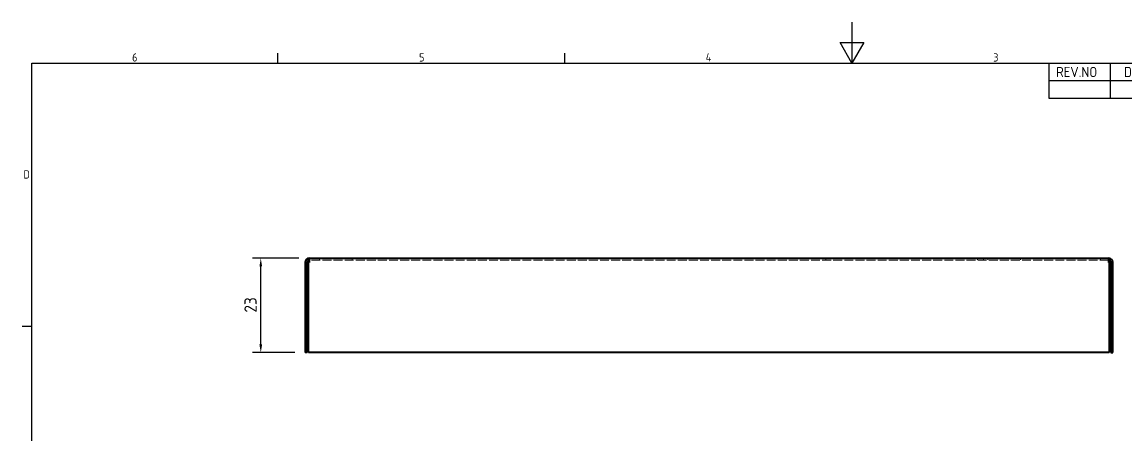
# Model space of a CAD drawing. Header units: millimetres. Extents: x 0 to 420, y 0 to 297.
# Drawn here: x 7.6 to 276.8, y 196.4 to 297 of the extents above; entities that cross this region are included whole.
import ezdxf

# ---------------------------------------------------------------- set-up
doc = ezdxf.new("R2010")
doc.units = ezdxf.units.MM
doc.linetypes.add('DASHED', pattern=[0.2067, 0.1654, -0.0413])
doc.layers.get('0').update_dxf_attribs({"color": 3, "lineweight": 25})
for name, color, linetype, lineweight in [('가려진 것(ISO)', 2, 'DASHED', 18), ('가시적인 것(ISO)', 3, 'Continuous', 40), ('경계(ISO)', 7, 'Continuous', 25), ('기호(ISO)', 5, 'Continuous', 25), ('치수(ISO)', 2, 'Continuous', 25)]:
    doc.layers.add(name, color=color, linetype=linetype, lineweight=lineweight)
doc.styles.add('ISO Proportiona M2B', font='isocp.shx')
doc.styles.add('문자 텍스트_PSTEK_POSCO', font='isocp.shx')
doc.styles.add('치수 텍스트_PSTEK_POSCO', font='isocp.shx')
doc.dimstyles.new('치수_PSTEK_POSCO', dxfattribs={"dimtxt": 3, "dimasz": 2, "dimexe": 2, "dimexo": 2.5, "dimgap": 1, "dimtad": 1, "dimrnd": 1e-08, "dimdsep": 46, "dimtxsty": '치수 텍스트_PSTEK_POSCO', "dimcen": 0.09, "dimdle": 10, "dimclrd": 7, "dimclre": 7, "dimclrt": 2, "dimadec": 1, "dimazin": 2, "dimtfac": 1, "dimtmove": 0, "dimatfit": 3, "dimfxl": 0, "dimtolj": 1, "dimlwd": -1, "dimlwe": -1, "dimarcsym": 0})

# ---------------------------------------------------------------- blocks, each defined once
blk = doc.blocks.new('경계 Default Border')
at = {"layer": '경계(ISO)'}
for p, q in [((70, 287), (70, 289.4)), ((140, 287), (140, 289.4)), ((10, 222.75), (7.6, 222.75))]:
    blk.add_line(p, q, dxfattribs=at)
at = {"layer": '경계(ISO)', "flags": 128}
for points in [[(210, 297), (210, 287), (207.11, 292), (212.89, 292), (210, 287)], [(10, 10), (10, 287), (410, 287), (410, 10), (10, 10)]]:
    blk.add_lwpolyline(points, dxfattribs=at)
at = {"layer": '경계(ISO)', "color": 2, "char_height": 2, "attachment_point": 7, "style": '문자 텍스트_PSTEK_POSCO'}
for s, insert in [('6', (34.43, 287.38)), ('5', (104.43, 287.38)), ('4', (174.32, 287.4)), ('3', (244.45, 287.38)), ('D', (7.92, 258.86))]:
    blk.add_mtext(s, dxfattribs=dict(at, insert=insert))
blk = doc.blocks.new('리비전 내역')
at = {"layer": '기호(ISO)'}
for p, q in [((258, 287), (410, 287)), ((258, 287), (258, 282.72)), ((273, 287), (273, 282.72)), ((288, 287), (288, 282.72)), ((365, 287), (365, 282.72)), ((380, 287), (380, 282.72)), ((395, 287), (395, 282.72)), ((410, 287), (410, 282.72)), ((258, 282.72), (410, 282.72)), ((258, 282.72), (258, 278.44)), ((273, 282.72), (273, 278.44)), ((288, 282.72), (288, 278.44)), ((365, 282.72), (365, 278.44)), ((380, 282.72), (380, 278.44)), ((395, 282.72), (395, 278.44)), ((410, 282.72), (410, 278.44)), ((258, 278.44), (410, 278.44))]:
    blk.add_line(p, q, dxfattribs=at)
at = {"layer": '기호(ISO)', "color": 2, "char_height": 2.5, "attachment_point": 7, "style": 'ISO Proportiona M2B'}
for s, insert in [('REV.NO', (259.79, 283.58)), ('DATE', (276.31, 283.58)), ('DESCRIPTION OF REVISION', (305.51, 283.58)), ('DRA.BY', (366.48, 283.58)), ('CH.BY', (382.86, 283.58)), ('APP.BY', (396.48, 283.58))]:
    blk.add_mtext(s, dxfattribs=dict(at, insert=insert))
blk = doc.blocks.new('*D40')
at = {"layer": 'Defpoints', "color": 0, "transparency": 16777216}
for p in [(65.81, 239.43), (77.61, 239.43), (76.61, 216.43)]:
    blk.add_point(p, dxfattribs=at)
at = {"layer": '치수(ISO)', "color": 7, "transparency": 16777216}
for p, q in [((75.11, 239.43), (63.81, 239.43)), ((65.81, 218.43), (65.81, 237.43)), ((74.11, 216.43), (63.81, 216.43))]:
    blk.add_line(p, q, dxfattribs=at)
for points in [[(65.48, 237.43), (66.15, 237.43), (65.81, 239.43)], [(65.48, 218.43), (66.15, 218.43), (65.81, 216.43)]]:
    blk.add_solid(points, dxfattribs=at)
at = {"layer": '치수(ISO)', "color": 2, "transparency": 16777216, "insert": (63.31, 226.18), "char_height": 3, "attachment_point": 4, "rotation": 90, "style": '치수 텍스트_PSTEK_POSCO'}
blk.add_mtext('\\A1;23', dxfattribs=at)

msp = doc.modelspace()

# ---------------------------------------------------------------- linework, layer by layer
at = {"layer": '가려진 것(ISO)', "ltscale": 13.102725}
msp.add_line((272.61, 238.926), (77.61, 238.926), dxfattribs=at)
at = {"layer": '가려진 것(ISO)', "ltscale": 0.952248}
for p, q in [((80.11, 239.426), (80.11, 238.926)), ((88.11, 239.426), (88.11, 238.926)), ((203.61, 238.926), (203.61, 239.426)), ((240.61, 239.426), (240.61, 238.926)), ((242.11, 238.926), (242.11, 239.426)), ((243.11, 239.426), (243.11, 238.926)), ((251.11, 239.426), (251.11, 238.926)), ((270.61, 238.926), (270.61, 239.426))]:
    msp.add_line(p, q, dxfattribs=at)
at = {"layer": '가시적인 것(ISO)'}
for p, q in [((77.11, 238.426), (76.61, 238.426)), ((76.61, 238.426), (76.61, 216.426)), ((77.11, 238.426), (77.11, 216.426)), ((77.463, 216.426), (77.463, 238.426)), ((77.463, 238.426), (77.61, 238.426)), ((77.61, 239.426), (77.61, 238.426)), ((77.61, 239.426), (272.61, 239.426)), ((272.61, 238.426), (272.61, 239.426)), ((272.61, 238.426), (272.756, 238.426)), ((272.756, 238.426), (272.756, 216.426)), ((273.11, 238.426), (273.11, 216.426)), ((273.11, 238.426), (273.61, 238.426)), ((273.61, 216.426), (273.61, 238.426)), ((77.11, 216.426), (76.61, 216.426)), ((272.756, 216.426), (77.463, 216.426)), ((273.11, 216.426), (273.61, 216.426))]:
    msp.add_line(p, q, dxfattribs=at)
for centre, radius, start, end in [((77.61, 238.426), 1, 90, 180), ((77.61, 238.426), 0.5, 90, 180), ((272.61, 238.426), 1, 0, 90), ((272.61, 238.426), 0.5, 0, 90)]:
    msp.add_arc(centre, radius, start, end, dxfattribs=at)

# ---------------------------------------------------------------- block references
msp.add_blockref('경계 Default Border', (0, 0))
at = {"layer": '기호(ISO)'}
msp.add_blockref('리비전 내역', (0, 0), dxfattribs=at)

# ---------------------------------------------------------------- dimensions: what is measured, and where the dimension line sits
at = {"layer": '치수(ISO)', "color": 7}
dim = msp.add_linear_dim(base=(65.814, 239.426), p1=(76.61, 216.426), p2=(77.61, 239.426), angle=90, dimstyle='치수_PSTEK_POSCO', override={"dimdec": 2, "dimtp": 0, "dimtm": 0, "dimtdec": 2, "dimtofl": 0, "dimatfit": 1}, dxfattribs=at)
dim.commit()
dim.dimension.update_dxf_attribs({"geometry": '*D40', "text_midpoint": (65.814, 227.926), "dimtype": 160})

doc.saveas('drawing.dxf')
